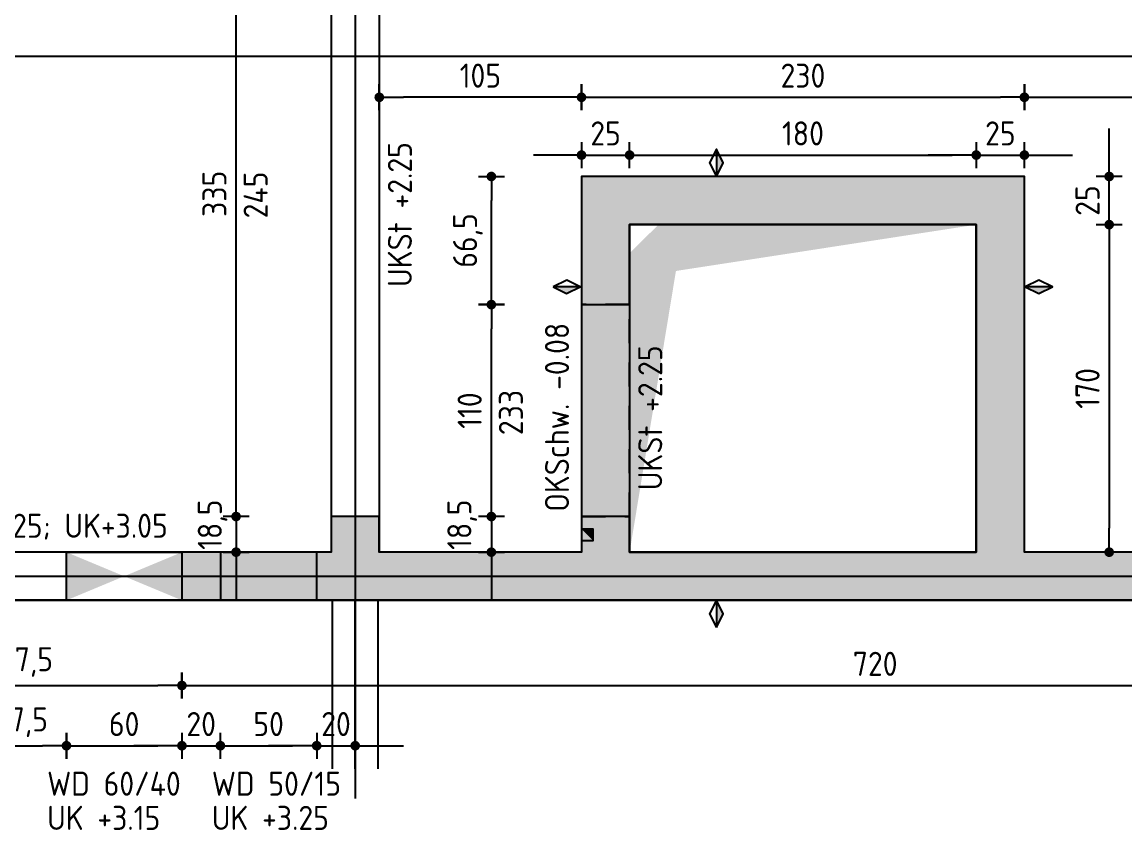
# Model space of a CAD drawing. Extents: x 399 to 532, y -4 to 185.
# Drawn here: x 441.66 to 447.39, y 164.14 to 168.33 of the extents above; entities that cross this region are included whole.
import ezdxf

# ---------------------------------------------------------------- set-up
doc = ezdxf.new("R2010")
doc.units = 0
doc.header["$LTSCALE"] = 0.5
doc.header["$MEASUREMENT"] = 0
doc.header["$PDMODE"] = 2
doc.linetypes.add('AUSGEZOGEN', pattern=[1000.01, 1000, 0.01])
doc.linetypes.add('HIDDEN', pattern=[0.375, 0.25, -0.125])
doc.layers.get('0').update_dxf_attribs({"linetype": 'CONTINUOUS'})
doc.layers.get('Defpoints').update_dxf_attribs({"linetype": 'CONTINUOUS'})
for name, color, linetype in [('0_H05', 11, 'CONTINUOUS'), ('0_H10', 13, 'CONTINUOUS'), ('ACHSEN', 7, 'CONTINUOUS'), ('BETON', 7, 'CONTINUOUS'), ('Brüstung', 7, 'CONTINUOUS'), ('Decke', 7, 'CONTINUOUS'), ('Decke Lignatur', 21, 'CONTINUOUS'), ('DRUEBER', 7, 'CONTINUOUS'), ('HOLZ-ANS', 21, 'CONTINUOUS'), ('MASSE', 7, 'CONTINUOUS'), ('SCHATTEN', 253, 'CONTINUOUS'), ('Sichtbeton', 7, 'CONTINUOUS'), ('Sturz', 7, 'CONTINUOUS'), ('TEXT', 7, 'CONTINUOUS'), ('UZ', 7, 'CONTINUOUS'), ('WD', 7, 'CONTINUOUS')]:
    doc.layers.add(name, color=color, linetype=linetype)
doc.styles.add('TXT', font='isocp.shx')
doc.dimstyles.new('DOT_I', dxfattribs={"dimscale": 0.5, "dimtxt": 0.25, "dimasz": 0.25, "dimexe": 0.1, "dimexo": 0.3, "dimgap": 0.1, "dimtad": 1, "dimdec": 3, "dimzin": 3, "dimtxsty": 'TXT', "dimblk": 'DOT', "dimblk1": 'DOT', "dimblk2": 'DOT', "dimsah": 1, "dimcen": 0.1, "dimse1": 1, "dimse2": 1, "dimazin": 0, "dimtfac": 1, "dimtdec": 4, "dimtix": 1, "dimtmove": 2, "dimatfit": 3, "dimldrblk": 'DOT', "dimfxl": 0.7, "dimfxlon": 1, "dimtvp": 1, "dimtolj": 1, "dimtzin": 0, "dimarcsym": 0})

# ---------------------------------------------------------------- blocks, each defined once
blk = doc.blocks.new('Beton 1.OG')
at = {"color": 0, "linetype": 'ByBlock', "flags": 128}
blk.add_lwpolyline([(25.91, 6.17), (25.91, 0.25), (23.335, 0.25), (23.335, 2.2), (21.035, 2.2), (21.035, 1.535), (21.285, 1.535), (21.285, 1.95), (23.085, 1.95), (23.085, 0.25), (21.285, 0.25), (21.285, 0.435), (21.035, 0.435), (21.035, 0.25), (19.985, 0.25), (19.985, 0.435), (19.735, 0.435), (19.735, 0.25), (18.96, 0.25), (18.96, 0), (26.16, 0), (26.16, 6.17)], close=True, dxfattribs=at)
blk = doc.blocks.new('Beton 1.OG Brüstung')
at = {"color": 0, "linetype": 'ByBlock'}
blk.add_lwpolyline([(-2.3899, 5.135), (-2.3899, 4.885), (-1.2899, 4.885), (-1.2899, 5.135)], close=True, dxfattribs=at)
blk = doc.blocks.new('DOT')
at = {"layer": 'MASSE', "color": 7, "linetype": 'Continuous'}
for p, q in [((0, 0.54), (0, -0.54)), ((0, 0), (-1, 0))]:
    blk.add_line(p, q, dxfattribs=at)
at = {"layer": 'MASSE', "color": 7, "linetype": 'Continuous', "const_width": 0.2}
blk.add_lwpolyline([(-0.1, 0, 1), (0.1, 0, 1)], format="xyb", close=True, dxfattribs=at)
blk = doc.blocks.new('*D514')
at = {"layer": 'Defpoints', "color": 0, "linetype": 'AUSGEZOGEN', "transparency": 16777216}
for p in [(443.516, 167.9428), (443.516, 167.9428), (444.566, 167.9428)]:
    blk.add_point(p, dxfattribs=at)
at = {"layer": 'MASSE', "color": 0, "linetype": 'AUSGEZOGEN', "lineweight": -2, "transparency": 16777216}
blk.add_line((444.441, 167.9428), (443.641, 167.9428), dxfattribs=at)
at = {"layer": 'MASSE', "color": 0, "linetype": 'AUSGEZOGEN', "lineweight": -2, "transparency": 16777216, "xscale": 0.125, "yscale": 0.125, "zscale": 0.125, "rotation": 180}
blk.add_blockref('DOT', (443.516, 167.9428), dxfattribs=at)
at = {"layer": 'MASSE', "color": 0, "linetype": 'AUSGEZOGEN', "lineweight": -2, "transparency": 16777216, "xscale": 0.125, "yscale": 0.125, "zscale": 0.125}
blk.add_blockref('DOT', (444.566, 167.9428), dxfattribs=at)
at = {"layer": 'MASSE', "color": 0, "linetype": 'AUSGEZOGEN', "transparency": 16777216, "insert": (444.041, 168.0553), "char_height": 0.125, "attachment_point": 5, "style": 'TXT'}
blk.add_mtext('\\A1;105', dxfattribs=at)
blk = doc.blocks.new('*D515')
at = {"layer": 'Defpoints', "color": 0, "linetype": 'AUSGEZOGEN', "transparency": 16777216}
for p in [(444.566, 167.9428), (446.866, 167.9428), (446.866, 167.9428)]:
    blk.add_point(p, dxfattribs=at)
at = {"layer": 'MASSE', "color": 0, "linetype": 'AUSGEZOGEN', "lineweight": -2, "transparency": 16777216}
blk.add_line((444.691, 167.9428), (446.741, 167.9428), dxfattribs=at)
at = {"layer": 'MASSE', "color": 0, "linetype": 'AUSGEZOGEN', "lineweight": -2, "transparency": 16777216, "xscale": 0.125, "yscale": 0.125, "zscale": 0.125, "rotation": 180}
blk.add_blockref('DOT', (444.566, 167.9428), dxfattribs=at)
at = {"layer": 'MASSE', "color": 0, "linetype": 'AUSGEZOGEN', "lineweight": -2, "transparency": 16777216, "xscale": 0.125, "yscale": 0.125, "zscale": 0.125}
blk.add_blockref('DOT', (446.866, 167.9428), dxfattribs=at)
at = {"layer": 'MASSE', "color": 0, "linetype": 'AUSGEZOGEN', "transparency": 16777216, "insert": (445.716, 168.0553), "char_height": 0.125, "attachment_point": 5, "style": 'TXT'}
blk.add_mtext('\\A1;230', dxfattribs=at)
blk = doc.blocks.new('*D516')
at = {"layer": 'Defpoints', "color": 0, "linetype": 'AUSGEZOGEN', "transparency": 16777216}
for p in [(446.866, 167.9428), (449.441, 167.9428), (449.441, 167.9428)]:
    blk.add_point(p, dxfattribs=at)
at = {"layer": 'MASSE', "color": 0, "linetype": 'AUSGEZOGEN', "lineweight": -2, "transparency": 16777216}
blk.add_line((446.991, 167.9428), (449.316, 167.9428), dxfattribs=at)
at = {"layer": 'MASSE', "color": 0, "linetype": 'AUSGEZOGEN', "lineweight": -2, "transparency": 16777216, "xscale": 0.125, "yscale": 0.125, "zscale": 0.125, "rotation": 180}
blk.add_blockref('DOT', (446.866, 167.9428), dxfattribs=at)
at = {"layer": 'MASSE', "color": 0, "linetype": 'AUSGEZOGEN', "lineweight": -2, "transparency": 16777216, "xscale": 0.125, "yscale": 0.125, "zscale": 0.125}
blk.add_blockref('DOT', (449.441, 167.9428), dxfattribs=at)
at = {"layer": 'MASSE', "color": 0, "linetype": 'AUSGEZOGEN', "transparency": 16777216, "insert": (448.1535, 168.0647), "char_height": 0.125, "attachment_point": 5, "style": 'TXT'}
blk.add_mtext('\\A1;257,5', dxfattribs=at)
blk = doc.blocks.new('*D517')
at = {"layer": 'Defpoints', "color": 0, "linetype": 'AUSGEZOGEN', "transparency": 16777216}
for p in [(444.566, 167.6428), (444.816, 167.6428), (444.816, 167.6428)]:
    blk.add_point(p, dxfattribs=at)
at = {"layer": 'MASSE', "color": 0, "linetype": 'AUSGEZOGEN', "lineweight": -2, "transparency": 16777216}
for p, q in [((444.441, 167.6428), (444.316, 167.6428)), ((444.566, 167.6428), (444.816, 167.6428)), ((444.941, 167.6428), (445.066, 167.6428))]:
    blk.add_line(p, q, dxfattribs=at)
at = {"layer": 'MASSE', "color": 0, "linetype": 'AUSGEZOGEN', "lineweight": -2, "transparency": 16777216, "xscale": 0.125, "yscale": 0.125, "zscale": 0.125}
blk.add_blockref('DOT', (444.566, 167.6428), dxfattribs=at)
at = {"layer": 'MASSE', "color": 0, "linetype": 'AUSGEZOGEN', "lineweight": -2, "transparency": 16777216, "xscale": 0.125, "yscale": 0.125, "zscale": 0.125, "rotation": 180}
blk.add_blockref('DOT', (444.816, 167.6428), dxfattribs=at)
at = {"layer": 'MASSE', "color": 0, "linetype": 'AUSGEZOGEN', "transparency": 16777216, "insert": (444.691, 167.7553), "char_height": 0.125, "attachment_point": 5, "style": 'TXT'}
blk.add_mtext('\\A1;25', dxfattribs=at)
blk = doc.blocks.new('*D518')
at = {"layer": 'Defpoints', "color": 0, "linetype": 'AUSGEZOGEN', "transparency": 16777216}
for p in [(444.816, 167.6428), (446.616, 167.6428), (446.616, 167.6428)]:
    blk.add_point(p, dxfattribs=at)
at = {"layer": 'MASSE', "color": 0, "linetype": 'AUSGEZOGEN', "lineweight": -2, "transparency": 16777216}
blk.add_line((444.941, 167.6428), (446.491, 167.6428), dxfattribs=at)
at = {"layer": 'MASSE', "color": 0, "linetype": 'AUSGEZOGEN', "lineweight": -2, "transparency": 16777216, "xscale": 0.125, "yscale": 0.125, "zscale": 0.125, "rotation": 180}
blk.add_blockref('DOT', (444.816, 167.6428), dxfattribs=at)
at = {"layer": 'MASSE', "color": 0, "linetype": 'AUSGEZOGEN', "lineweight": -2, "transparency": 16777216, "xscale": 0.125, "yscale": 0.125, "zscale": 0.125}
blk.add_blockref('DOT', (446.616, 167.6428), dxfattribs=at)
at = {"layer": 'MASSE', "color": 0, "linetype": 'AUSGEZOGEN', "transparency": 16777216, "insert": (445.716, 167.7553), "char_height": 0.125, "attachment_point": 5, "style": 'TXT'}
blk.add_mtext('\\A1;180', dxfattribs=at)
blk = doc.blocks.new('*D519')
at = {"layer": 'Defpoints', "color": 0, "linetype": 'AUSGEZOGEN', "transparency": 16777216}
for p in [(446.616, 167.6428), (446.866, 167.6428), (446.866, 167.6428)]:
    blk.add_point(p, dxfattribs=at)
at = {"layer": 'MASSE', "color": 0, "linetype": 'AUSGEZOGEN', "lineweight": -2, "transparency": 16777216}
for p, q in [((446.491, 167.6428), (446.366, 167.6428)), ((446.616, 167.6428), (446.866, 167.6428)), ((446.991, 167.6428), (447.116, 167.6428))]:
    blk.add_line(p, q, dxfattribs=at)
at = {"layer": 'MASSE', "color": 0, "linetype": 'AUSGEZOGEN', "lineweight": -2, "transparency": 16777216, "xscale": 0.125, "yscale": 0.125, "zscale": 0.125}
blk.add_blockref('DOT', (446.616, 167.6428), dxfattribs=at)
at = {"layer": 'MASSE', "color": 0, "linetype": 'AUSGEZOGEN', "lineweight": -2, "transparency": 16777216, "xscale": 0.125, "yscale": 0.125, "zscale": 0.125, "rotation": 180}
blk.add_blockref('DOT', (446.866, 167.6428), dxfattribs=at)
at = {"layer": 'MASSE', "color": 0, "linetype": 'AUSGEZOGEN', "transparency": 16777216, "insert": (446.741, 167.7553), "char_height": 0.125, "attachment_point": 5, "style": 'TXT'}
blk.add_mtext('\\A1;25', dxfattribs=at)
blk = doc.blocks.new('*D522')
at = {"layer": 'Defpoints', "color": 0, "linetype": 'AUSGEZOGEN', "transparency": 16777216}
for p in [(447.3063, 167.2817), (447.3063, 165.5817), (447.3063, 165.5817)]:
    blk.add_point(p, dxfattribs=at)
at = {"layer": 'MASSE', "color": 0, "linetype": 'AUSGEZOGEN', "lineweight": -2, "transparency": 16777216}
blk.add_line((447.3063, 167.1567), (447.3063, 165.7067), dxfattribs=at)
at = {"layer": 'MASSE', "color": 0, "linetype": 'AUSGEZOGEN', "lineweight": -2, "transparency": 16777216, "xscale": 0.125, "yscale": 0.125, "zscale": 0.125}
for p, rotation in [((447.3063, 167.2817), 90), ((447.3063, 165.5817), 270)]:
    blk.add_blockref('DOT', p, dxfattribs=dict(at, rotation=rotation))
at = {"layer": 'MASSE', "color": 0, "linetype": 'AUSGEZOGEN', "transparency": 16777216, "insert": (447.1938, 166.4317), "char_height": 0.125, "attachment_point": 5, "rotation": 90, "style": 'TXT'}
blk.add_mtext('\\A1;170', dxfattribs=at)
blk = doc.blocks.new('*D523')
at = {"layer": 'Defpoints', "color": 0, "linetype": 'AUSGEZOGEN', "transparency": 16777216}
for p in [(447.3063, 167.5317), (447.3063, 167.5317), (447.3063, 167.2817)]:
    blk.add_point(p, dxfattribs=at)
at = {"layer": 'MASSE', "color": 0, "linetype": 'AUSGEZOGEN', "lineweight": -2, "transparency": 16777216}
for p, q in [((447.3063, 167.6567), (447.3063, 167.7817)), ((447.3063, 167.2817), (447.3063, 167.5317)), ((447.3063, 167.1567), (447.3063, 167.0317))]:
    blk.add_line(p, q, dxfattribs=at)
at = {"layer": 'MASSE', "color": 0, "linetype": 'AUSGEZOGEN', "lineweight": -2, "transparency": 16777216, "xscale": 0.125, "yscale": 0.125, "zscale": 0.125}
for p, rotation in [((447.3063, 167.5317), 270), ((447.3063, 167.2817), 90)]:
    blk.add_blockref('DOT', p, dxfattribs=dict(at, rotation=rotation))
at = {"layer": 'MASSE', "color": 0, "linetype": 'AUSGEZOGEN', "transparency": 16777216, "insert": (447.1938, 167.4067), "char_height": 0.125, "attachment_point": 5, "rotation": 90, "style": 'TXT'}
blk.add_mtext('\\A1;25', dxfattribs=at)
blk = doc.blocks.new('*D524')
at = {"layer": 'Defpoints', "color": 0, "linetype": 'AUSGEZOGEN', "transparency": 16777216}
for p in [(444.0979, 165.7667), (444.0979, 165.5817), (444.0979, 165.5817)]:
    blk.add_point(p, dxfattribs=at)
at = {"layer": 'MASSE', "color": 0, "linetype": 'AUSGEZOGEN', "lineweight": -2, "transparency": 16777216}
for p, q in [((444.0979, 165.8917), (444.0979, 166.0167)), ((444.0979, 165.7667), (444.0979, 165.5817)), ((444.0979, 165.4567), (444.0979, 165.3317))]:
    blk.add_line(p, q, dxfattribs=at)
at = {"layer": 'MASSE', "color": 0, "linetype": 'AUSGEZOGEN', "lineweight": -2, "transparency": 16777216, "xscale": 0.125, "yscale": 0.125, "zscale": 0.125}
for p, rotation in [((444.0979, 165.7667), 270), ((444.0979, 165.5817), 90)]:
    blk.add_blockref('DOT', p, dxfattribs=dict(at, rotation=rotation))
at = {"layer": 'MASSE', "color": 0, "linetype": 'AUSGEZOGEN', "transparency": 16777216, "insert": (443.9464, 165.724), "char_height": 0.125, "attachment_point": 5, "rotation": 90, "style": 'TXT'}
blk.add_mtext('\\A1;18,5', dxfattribs=at)
blk = doc.blocks.new('*D525')
at = {"layer": 'Defpoints', "color": 0, "linetype": 'AUSGEZOGEN', "transparency": 16777216}
for p in [(444.0979, 166.8667), (444.0979, 166.8667), (444.0979, 165.7667)]:
    blk.add_point(p, dxfattribs=at)
at = {"layer": 'MASSE', "color": 0, "linetype": 'AUSGEZOGEN', "lineweight": -2, "transparency": 16777216}
blk.add_line((444.0979, 165.8917), (444.0979, 166.7417), dxfattribs=at)
at = {"layer": 'MASSE', "color": 0, "linetype": 'AUSGEZOGEN', "lineweight": -2, "transparency": 16777216, "xscale": 0.125, "yscale": 0.125, "zscale": 0.125}
for p, rotation in [((444.0979, 166.8667), 90), ((444.0979, 165.7667), 270)]:
    blk.add_blockref('DOT', p, dxfattribs=dict(at, rotation=rotation))
at = {"layer": 'MASSE', "color": 0, "linetype": 'AUSGEZOGEN', "transparency": 16777216, "insert": (443.9854, 166.3167), "char_height": 0.125, "attachment_point": 5, "rotation": 90, "style": 'TXT'}
blk.add_mtext('\\A1;110', dxfattribs=at)
blk = doc.blocks.new('*D526')
at = {"layer": 'Defpoints', "color": 0, "linetype": 'AUSGEZOGEN', "transparency": 16777216}
for p in [(444.0979, 167.5317), (444.0979, 167.5317), (444.0979, 166.8667)]:
    blk.add_point(p, dxfattribs=at)
at = {"layer": 'MASSE', "color": 0, "linetype": 'AUSGEZOGEN', "lineweight": -2, "transparency": 16777216}
blk.add_line((444.0979, 166.9917), (444.0979, 167.4067), dxfattribs=at)
at = {"layer": 'MASSE', "color": 0, "linetype": 'AUSGEZOGEN', "lineweight": -2, "transparency": 16777216, "xscale": 0.125, "yscale": 0.125, "zscale": 0.125}
for p, rotation in [((444.0979, 167.5317), 90), ((444.0979, 166.8667), 270)]:
    blk.add_blockref('DOT', p, dxfattribs=dict(at, rotation=rotation))
at = {"layer": 'MASSE', "color": 0, "linetype": 'AUSGEZOGEN', "transparency": 16777216, "insert": (443.976, 167.1992), "char_height": 0.125, "attachment_point": 5, "rotation": 90, "style": 'TXT'}
blk.add_mtext('\\A1;66,5', dxfattribs=at)
blk = doc.blocks.new('*D453')
at = {"layer": 'Defpoints', "color": 0, "linetype": 'AUSGEZOGEN', "transparency": 16777216}
for p in [(440.816, 164.8896), (442.491, 164.8896), (442.491, 164.8896)]:
    blk.add_point(p, dxfattribs=at)
at = {"layer": 'MASSE', "color": 0, "linetype": 'AUSGEZOGEN', "lineweight": -2, "transparency": 16777216}
blk.add_line((440.941, 164.8896), (442.366, 164.8896), dxfattribs=at)
at = {"layer": 'MASSE', "color": 0, "linetype": 'AUSGEZOGEN', "lineweight": -2, "transparency": 16777216, "xscale": 0.125, "yscale": 0.125, "zscale": 0.125, "rotation": 180}
blk.add_blockref('DOT', (440.816, 164.8896), dxfattribs=at)
at = {"layer": 'MASSE', "color": 0, "linetype": 'AUSGEZOGEN', "lineweight": -2, "transparency": 16777216, "xscale": 0.125, "yscale": 0.125, "zscale": 0.125}
blk.add_blockref('DOT', (442.491, 164.8896), dxfattribs=at)
at = {"layer": 'MASSE', "color": 0, "linetype": 'AUSGEZOGEN', "transparency": 16777216, "insert": (441.6535, 165.0115), "char_height": 0.125, "attachment_point": 5, "style": 'TXT'}
blk.add_mtext('\\A1;167,5', dxfattribs=at)
blk = doc.blocks.new('*D454')
at = {"layer": 'Defpoints', "color": 0, "linetype": 'AUSGEZOGEN', "transparency": 16777216}
for p in [(442.491, 164.8896), (449.691, 164.8896), (449.691, 164.8896)]:
    blk.add_point(p, dxfattribs=at)
at = {"layer": 'MASSE', "color": 0, "linetype": 'AUSGEZOGEN', "lineweight": -2, "transparency": 16777216}
blk.add_line((442.616, 164.8896), (449.566, 164.8896), dxfattribs=at)
at = {"layer": 'MASSE', "color": 0, "linetype": 'AUSGEZOGEN', "lineweight": -2, "transparency": 16777216, "xscale": 0.125, "yscale": 0.125, "zscale": 0.125, "rotation": 180}
blk.add_blockref('DOT', (442.491, 164.8896), dxfattribs=at)
at = {"layer": 'MASSE', "color": 0, "linetype": 'AUSGEZOGEN', "lineweight": -2, "transparency": 16777216, "xscale": 0.125, "yscale": 0.125, "zscale": 0.125}
blk.add_blockref('DOT', (449.691, 164.8896), dxfattribs=at)
at = {"layer": 'MASSE', "color": 0, "linetype": 'AUSGEZOGEN', "transparency": 16777216, "insert": (446.091, 165.0021), "char_height": 0.125, "attachment_point": 5, "style": 'TXT'}
blk.add_mtext('\\A1;720', dxfattribs=at)
blk = doc.blocks.new('Beton EG')
at = {"color": 0, "linetype": 'ByBlock', "flags": 128}
blk.add_lwpolyline([(25.91, 6.17), (25.91, 0.25), (23.335, 0.25), (23.335, 2.2), (21.035, 2.2), (21.035, 1.535), (21.285, 1.535), (21.285, 1.95), (23.085, 1.95), (23.085, 0.25), (21.285, 0.25), (21.285, 0.435), (21.035, 0.435), (21.035, 0.25), (19.985, 0.25), (19.985, 0.435), (19.735, 0.435), (19.735, 0.25), (18.96, 0.25), (18.96, 0), (26.16, 0), (26.16, 6.17)], close=True, dxfattribs=at)
blk = doc.blocks.new('WD00')
at = {"color": 0, "linetype": 'ByBlock'}
for points in [[(20.975, -16.015), (21.035, -16.015), (21.035, -15.955), (20.975, -15.955)], [(18.9, -16.325), (18.3004, -16.325), (18.3004, -16.075), (18.9, -16.075)], [(19.1, -16.325), (19.6, -16.325), (19.6, -16.075), (19.1, -16.075)]]:
    blk.add_lwpolyline(points, close=True, dxfattribs=at)
at = {"layer": 'WD', "color": 1, "linetype": 'ByBlock'}
for points in [[(20.975, -15.955), (21.035, -16.015), (21.035, -15.955)], [(18.3004, -16.325), (18.3004, -16.075), (18.9, -16.075), (18.9, -16.325)], [(19.1, -16.325), (19.1, -16.075), (19.6, -16.075), (19.6, -16.325)]]:
    blk.add_solid(points, dxfattribs=at)
blk = doc.blocks.new('*D622')
at = {"layer": 'Defpoints', "color": 0, "linetype": 'AUSGEZOGEN', "transparency": 16777216}
for p in [(441.416, 164.577), (441.8914, 164.577), (441.8914, 164.577)]:
    blk.add_point(p, dxfattribs=at)
at = {"layer": 'MASSE', "color": 0, "linetype": 'AUSGEZOGEN', "lineweight": -2, "transparency": 16777216}
blk.add_line((441.541, 164.577), (441.7664, 164.577), dxfattribs=at)
at = {"layer": 'MASSE', "color": 0, "linetype": 'AUSGEZOGEN', "lineweight": -2, "transparency": 16777216, "xscale": 0.125, "yscale": 0.125, "zscale": 0.125, "rotation": 180}
blk.add_blockref('DOT', (441.416, 164.577), dxfattribs=at)
at = {"layer": 'MASSE', "color": 0, "linetype": 'AUSGEZOGEN', "lineweight": -2, "transparency": 16777216, "xscale": 0.125, "yscale": 0.125, "zscale": 0.125}
blk.add_blockref('DOT', (441.8914, 164.577), dxfattribs=at)
at = {"layer": 'MASSE', "color": 0, "linetype": 'AUSGEZOGEN', "transparency": 16777216, "insert": (441.6537, 164.6989), "char_height": 0.125, "attachment_point": 5, "style": 'TXT'}
blk.add_mtext('\\A1;47,5', dxfattribs=at)
blk = doc.blocks.new('*D623')
at = {"layer": 'Defpoints', "color": 0, "linetype": 'AUSGEZOGEN', "transparency": 16777216}
for p in [(441.8914, 164.577), (442.491, 164.577), (442.491, 164.577)]:
    blk.add_point(p, dxfattribs=at)
at = {"layer": 'MASSE', "color": 0, "linetype": 'AUSGEZOGEN', "lineweight": -2, "transparency": 16777216}
blk.add_line((442.0164, 164.577), (442.366, 164.577), dxfattribs=at)
at = {"layer": 'MASSE', "color": 0, "linetype": 'AUSGEZOGEN', "lineweight": -2, "transparency": 16777216, "xscale": 0.125, "yscale": 0.125, "zscale": 0.125, "rotation": 180}
blk.add_blockref('DOT', (441.8914, 164.577), dxfattribs=at)
at = {"layer": 'MASSE', "color": 0, "linetype": 'AUSGEZOGEN', "lineweight": -2, "transparency": 16777216, "xscale": 0.125, "yscale": 0.125, "zscale": 0.125}
blk.add_blockref('DOT', (442.491, 164.577), dxfattribs=at)
at = {"layer": 'MASSE', "color": 0, "linetype": 'AUSGEZOGEN', "transparency": 16777216, "insert": (442.1912, 164.6895), "char_height": 0.125, "attachment_point": 5, "style": 'TXT'}
blk.add_mtext('\\A1;60', dxfattribs=at)
blk = doc.blocks.new('*D624')
at = {"layer": 'Defpoints', "color": 0, "linetype": 'AUSGEZOGEN', "transparency": 16777216}
for p in [(442.491, 164.577), (442.691, 164.577), (442.691, 164.577)]:
    blk.add_point(p, dxfattribs=at)
at = {"layer": 'MASSE', "color": 0, "linetype": 'AUSGEZOGEN', "lineweight": -2, "transparency": 16777216}
for p, q in [((442.366, 164.577), (442.241, 164.577)), ((442.491, 164.577), (442.691, 164.577)), ((442.816, 164.577), (442.941, 164.577))]:
    blk.add_line(p, q, dxfattribs=at)
at = {"layer": 'MASSE', "color": 0, "linetype": 'AUSGEZOGEN', "lineweight": -2, "transparency": 16777216, "xscale": 0.125, "yscale": 0.125, "zscale": 0.125}
blk.add_blockref('DOT', (442.491, 164.577), dxfattribs=at)
at = {"layer": 'MASSE', "color": 0, "linetype": 'AUSGEZOGEN', "lineweight": -2, "transparency": 16777216, "xscale": 0.125, "yscale": 0.125, "zscale": 0.125, "rotation": 180}
blk.add_blockref('DOT', (442.691, 164.577), dxfattribs=at)
at = {"layer": 'MASSE', "color": 0, "linetype": 'AUSGEZOGEN', "transparency": 16777216, "insert": (442.591, 164.6895), "char_height": 0.125, "attachment_point": 5, "style": 'TXT'}
blk.add_mtext('\\A1;20', dxfattribs=at)
blk = doc.blocks.new('*D625')
at = {"layer": 'Defpoints', "color": 0, "linetype": 'AUSGEZOGEN', "transparency": 16777216}
for p in [(442.691, 164.577), (443.191, 164.577), (443.191, 164.577)]:
    blk.add_point(p, dxfattribs=at)
at = {"layer": 'MASSE', "color": 0, "linetype": 'AUSGEZOGEN', "lineweight": -2, "transparency": 16777216}
blk.add_line((442.816, 164.577), (443.066, 164.577), dxfattribs=at)
at = {"layer": 'MASSE', "color": 0, "linetype": 'AUSGEZOGEN', "lineweight": -2, "transparency": 16777216, "xscale": 0.125, "yscale": 0.125, "zscale": 0.125, "rotation": 180}
blk.add_blockref('DOT', (442.691, 164.577), dxfattribs=at)
at = {"layer": 'MASSE', "color": 0, "linetype": 'AUSGEZOGEN', "lineweight": -2, "transparency": 16777216, "xscale": 0.125, "yscale": 0.125, "zscale": 0.125}
blk.add_blockref('DOT', (443.191, 164.577), dxfattribs=at)
at = {"layer": 'MASSE', "color": 0, "linetype": 'AUSGEZOGEN', "transparency": 16777216, "insert": (442.941, 164.6895), "char_height": 0.125, "attachment_point": 5, "style": 'TXT'}
blk.add_mtext('\\A1;50', dxfattribs=at)
blk = doc.blocks.new('*D626')
at = {"layer": 'Defpoints', "color": 0, "linetype": 'AUSGEZOGEN', "transparency": 16777216}
for p in [(443.191, 164.577), (443.391, 164.577), (443.391, 164.577)]:
    blk.add_point(p, dxfattribs=at)
at = {"layer": 'MASSE', "color": 0, "linetype": 'AUSGEZOGEN', "lineweight": -2, "transparency": 16777216}
for p, q in [((443.066, 164.577), (442.941, 164.577)), ((443.191, 164.577), (443.391, 164.577)), ((443.516, 164.577), (443.641, 164.577))]:
    blk.add_line(p, q, dxfattribs=at)
at = {"layer": 'MASSE', "color": 0, "linetype": 'AUSGEZOGEN', "lineweight": -2, "transparency": 16777216, "xscale": 0.125, "yscale": 0.125, "zscale": 0.125}
blk.add_blockref('DOT', (443.191, 164.577), dxfattribs=at)
at = {"layer": 'MASSE', "color": 0, "linetype": 'AUSGEZOGEN', "lineweight": -2, "transparency": 16777216, "xscale": 0.125, "yscale": 0.125, "zscale": 0.125, "rotation": 180}
blk.add_blockref('DOT', (443.391, 164.577), dxfattribs=at)
at = {"layer": 'MASSE', "color": 0, "linetype": 'AUSGEZOGEN', "transparency": 16777216, "insert": (443.291, 164.6895), "char_height": 0.125, "attachment_point": 5, "style": 'TXT'}
blk.add_mtext('\\A1;20', dxfattribs=at)
blk = doc.blocks.new('*D737')
at = {"layer": 'Defpoints', "color": 0, "linetype": 'AUSGEZOGEN', "transparency": 16777216}
for p in [(442.7724, 169.1167), (442.7724, 169.1167), (442.7724, 165.7667)]:
    blk.add_point(p, dxfattribs=at)
at = {"layer": 'MASSE', "color": 0, "linetype": 'AUSGEZOGEN', "lineweight": -2, "transparency": 16777216}
blk.add_line((442.7724, 165.8917), (442.7724, 168.9917), dxfattribs=at)
at = {"layer": 'MASSE', "color": 0, "linetype": 'AUSGEZOGEN', "lineweight": -2, "transparency": 16777216, "xscale": 0.125, "yscale": 0.125, "zscale": 0.125}
for p, rotation in [((442.7724, 169.1167), 90), ((442.7724, 165.7667), 270)]:
    blk.add_blockref('DOT', p, dxfattribs=dict(at, rotation=rotation))
at = {"layer": 'MASSE', "color": 0, "linetype": 'AUSGEZOGEN', "transparency": 16777216, "insert": (442.6599, 167.4417), "char_height": 0.125, "attachment_point": 5, "rotation": 90, "style": 'TXT'}
blk.add_mtext('\\A1;335', dxfattribs=at)
blk = doc.blocks.new('*D738')
at = {"layer": 'Defpoints', "color": 0, "linetype": 'AUSGEZOGEN', "transparency": 16777216}
for p in [(442.7724, 165.7667), (442.7724, 165.5817), (442.7724, 165.5817)]:
    blk.add_point(p, dxfattribs=at)
at = {"layer": 'MASSE', "color": 0, "linetype": 'AUSGEZOGEN', "lineweight": -2, "transparency": 16777216}
for p, q in [((442.7724, 165.8917), (442.7724, 166.0167)), ((442.7724, 165.7667), (442.7724, 165.5817)), ((442.7724, 165.4567), (442.7724, 165.3317))]:
    blk.add_line(p, q, dxfattribs=at)
at = {"layer": 'MASSE', "color": 0, "linetype": 'AUSGEZOGEN', "lineweight": -2, "transparency": 16777216, "xscale": 0.125, "yscale": 0.125, "zscale": 0.125}
for p, rotation in [((442.7724, 165.7667), 270), ((442.7724, 165.5817), 90)]:
    blk.add_blockref('DOT', p, dxfattribs=dict(at, rotation=rotation))
at = {"layer": 'MASSE', "color": 0, "linetype": 'AUSGEZOGEN', "transparency": 16777216, "insert": (442.6505, 165.724), "char_height": 0.125, "attachment_point": 5, "rotation": 90, "style": 'TXT'}
blk.add_mtext('\\A1;18,5', dxfattribs=at)
blk = doc.blocks.new('Achsen EG')
at = {"color": 0, "linetype": 'ByBlock', "lineweight": -2}
for p, q in [((19.8, 1.9945), (19.8, -17.3536)), ((-4.6233, -13.5), (28.2854, -13.5)), ((-4.6233, -16.2), (28.2854, -16.2))]:
    blk.add_line(p, q, dxfattribs=at)
blk = doc.blocks.new('SB')
at = {"color": 0, "linetype": 'ByBlock'}
blk.add_line((0, 0.1414), (0, 0), dxfattribs=at)
blk.add_lwpolyline([(0, 0), (0.035, 0.0707), (0, 0.1414), (-0.035, 0.071)], close=True, dxfattribs=at)
blk.add_solid([(0, 0), (0, 0.1414), (0.035, 0.0707)], dxfattribs=at)

msp = doc.modelspace()

# ---------------------------------------------------------------- hatches: boundary and pattern name
at = {"layer": '0_H05', "linetype": 'ByBlock'}
h = msp.add_hatch(color=256, dxfattribs=at)
h.paths.add_polyline_path([(449.691, 175.0117), (449.691, 176.0617), (449.441, 176.0617), (449.441, 175.0117)])
h.paths.add_polyline_path([(449.691, 171.5017), (449.691, 172.5517), (449.441, 172.5517), (449.441, 171.5017)])
h.paths.add_polyline_path([(444.566, 165.7667), (444.816, 165.7667), (444.816, 166.8667), (444.566, 166.8667)])
at = {"layer": '0_H10', "linetype": 'AUSGEZOGEN'}
h = msp.add_hatch(color=256, dxfattribs=at)
h.paths.add_polyline_path([(440.816, 179.0817), (432.466, 179.0817), (432.466, 178.8317), (440.816, 178.8317)])
h.paths.add_polyline_path([(449.691, 178.8317), (449.691, 179.0817), (449.351, 179.0817), (449.351, 178.8317)])
h.paths.add_polyline_path([(443.516, 177.5817), (443.516, 178.8317), (448.216, 178.8317), (448.216, 179.0817), (442.491, 179.0817), (442.491, 178.8317), (443.266, 178.8317), (443.266, 177.5817)])
h.paths.add_polyline_path([(449.441, 171.5017), (449.441, 165.5817), (446.866, 165.5817), (446.866, 167.5317), (444.566, 167.5317), (444.566, 166.8667), (444.816, 166.8667), (444.816, 167.2817), (446.616, 167.2817), (446.616, 165.5817), (444.816, 165.5817), (444.816, 165.7667), (444.566, 165.7667), (444.566, 165.5817), (443.516, 165.5817), (443.516, 165.7667), (443.266, 165.7667), (443.266, 165.5817), (442.491, 165.5817), (442.491, 165.3317), (449.691, 165.3317), (449.691, 171.5017)])
h.paths.add_polyline_path([(449.441, 175.0117), (449.441, 172.5517), (449.691, 172.5517), (449.691, 175.0117)])
h.paths.add_polyline_path([(449.691, 176.0617), (449.691, 176.3817), (443.516, 176.3817), (443.516, 176.4817), (443.266, 176.4817), (443.266, 176.0317), (443.516, 176.0317), (443.516, 176.1317), (449.441, 176.1317), (449.441, 176.0617)])
h.paths.add_polyline_path([(451.586, 168.0067), (451.836, 168.0067), (451.836, 176.4067), (451.586, 176.4067)])
h.paths.add_polyline_path([(443.516, 172.5017), (443.266, 172.5017), (443.266, 175.0217), (443.516, 175.0217)])
h.paths.add_polyline_path([(430.791, 179.0817), (423.531, 179.0817), (423.531, 178.8017), (419.931, 178.8017), (419.931, 178.5517), (423.531, 178.5517), (423.531, 175.0005), (423.831, 175.0005), (423.831, 178.8317), (430.791, 178.8317)])
h.paths.add_polyline_path([(430.791, 165.5817), (423.831, 165.5817), (423.831, 172.6767), (423.531, 172.6767), (423.531, 165.3317), (430.791, 165.3317)])
h.paths.add_polyline_path([(443.516, 169.1167), (443.266, 169.1167), (443.266, 171.4917), (443.516, 171.4917)], flags=17)
h.paths.add_polyline_path([(440.816, 165.5817), (432.466, 165.5817), (432.466, 165.3317), (440.816, 165.3317)])
h.paths.add_polyline_path([(425.266, 176.1317), (425.516, 176.1317), (425.516, 176.3817), (425.266, 176.3817)], flags=17)
h.paths.add_polyline_path([(429.766, 176.1317), (430.016, 176.1317), (430.016, 176.3817), (429.766, 176.3817)], flags=17)
h.paths.add_polyline_path([(440.566, 176.1317), (440.816, 176.1317), (440.816, 176.3817), (440.566, 176.3817)])
h.paths.add_polyline_path([(432.466, 176.1317), (432.716, 176.1317), (432.716, 176.3817), (432.466, 176.3817)])
h.paths.add_polyline_path([(425.266, 168.0317), (425.516, 168.0317), (425.516, 168.2817), (425.266, 168.2817)], flags=17)
h.paths.add_polyline_path([(429.766, 168.0317), (430.016, 168.0317), (430.016, 168.2817), (429.766, 168.2817)], flags=17)
h.paths.add_polyline_path([(440.566, 168.0317), (440.816, 168.0317), (440.816, 168.2817), (440.566, 168.2817)])
h.paths.add_polyline_path([(432.466, 168.0317), (432.716, 168.0317), (432.716, 168.2817), (432.466, 168.2817)])

# ---------------------------------------------------------------- linework, layer by layer
at = {"layer": 'Decke', "linetype": 'Continuous'}
msp.add_lwpolyline([(423.531, 165.3317), (449.691, 165.3317), (449.691, 181.7817), (423.531, 181.7817), (419.761, 181.7817), (419.761, 178.8717), (419.931, 178.8717), (419.931, 172.7067), (423.531, 172.7067), (423.531, 166.0567)], close=True, dxfattribs=at)
at = {"layer": 'Decke', "color": 7, "linetype": 'AUSGEZOGEN'}
msp.add_lwpolyline([(444.816, 165.5817), (446.616, 165.5817), (446.616, 167.2817), (444.816, 167.2817)], close=True, dxfattribs=at)
at = {"layer": 'Decke Lignatur'}
for points in [[(443.391, 164.4567), (443.391, 165.3317), (440.571, 165.3317), (440.571, 164.4567)], [(449.691, 164.4567), (449.691, 165.3317), (443.391, 165.3317), (443.391, 164.4567)]]:
    msp.add_lwpolyline(points, dxfattribs=at)
at = {"layer": 'HOLZ-ANS'}
msp.add_lwpolyline([(443.511, 164.4567), (443.511, 165.3317), (443.271, 165.3317), (443.271, 164.4567)], dxfattribs=at)
at = {"layer": 'SCHATTEN', "color": 15, "linetype": 'AUSGEZOGEN'}
msp.add_lwpolyline([(444.816, 165.5817, 0, 0.2772, 0), (444.9542, 167.2704, 0, 0, 0), (444.8265, 167.1446, 0.275, 0, 0), (446.616, 167.2817, 0, 0, 0)], format="xyseb", dxfattribs=at)
at = {"layer": 'Sturz', "linetype": 'Continuous'}
msp.add_line((444.566, 166.8667), (444.566, 165.7667), dxfattribs=at)
at = {"layer": 'UZ', "color": 7, "linetype": 'AUSGEZOGEN'}
for p, q in [((443.266, 169.1167), (443.266, 165.5817)), ((443.516, 169.1167), (443.516, 165.5817)), ((442.491, 165.5817), (440.816, 165.5817))]:
    msp.add_line(p, q, dxfattribs=at)

# ---------------------------------------------------------------- block references
at = {"layer": 'ACHSEN', "color": 140, "linetype": 'AUSGEZOGEN'}
msp.add_blockref('Achsen EG', (423.591, 181.6567), dxfattribs=at)
at = {"layer": 'BETON', "color": 6, "linetype": 'AUSGEZOGEN'}
msp.add_blockref('Beton EG', (423.531, 165.3317), dxfattribs=at)
at = {"layer": 'Brüstung', "color": 9, "linetype": 'HIDDEN', "rotation": 90}
msp.add_blockref('Beton 1.OG Brüstung', (449.701, 168.1566), dxfattribs=at)
at = {"layer": 'DRUEBER', "color": 7, "linetype": 'HIDDEN'}
msp.add_blockref('Beton 1.OG', (423.531, 165.3317), dxfattribs=at)
at = {"layer": 'Sichtbeton', "color": 7, "linetype": 'AUSGEZOGEN'}
for p in [(445.2664, 167.5317), (445.2664, 165.1903)]:
    msp.add_blockref('SB', p, dxfattribs=at)
at = {"layer": 'Sichtbeton', "color": 7, "linetype": 'AUSGEZOGEN', "rotation": 270}
for p in [(444.4182, 166.9593), (446.8703, 166.9593)]:
    msp.add_blockref('SB', p, dxfattribs=at)
at = {"layer": 'WD', "color": 7, "linetype": 'AUSGEZOGEN'}
msp.add_blockref('WD00', (423.591, 181.6567), dxfattribs=at)

# ---------------------------------------------------------------- texts
at = {"layer": 'TEXT', "color": 7, "linetype": 'AUSGEZOGEN', "style": 'TXT'}
for s, p in [('UKSt +2.25', (443.6854, 166.9587)), ('245', (442.9365, 167.3142)), ('OKSchw. -0.08', (444.5013, 165.7915)), ('UKSt +2.25', (444.9854, 165.9034)), ('233', (444.262, 166.1892))]:
    msp.add_text(s, height=0.125, rotation=90, dxfattribs=at).set_placement(p)
msp.add_text('UZ 25/62+25; UK+3.05', height=0.125, dxfattribs=at).set_placement((440.8782, 165.6564))
at = {"layer": 'WD', "color": 7, "linetype": 'AUSGEZOGEN', "style": 'TXT'}
for s, p in [('WD 60/40', (441.7911, 164.3174)), ('WD 50/15', (442.6463, 164.3174)), ('UK +3.15', (441.7911, 164.1399)), ('UK +3.25', (442.6463, 164.1399))]:
    msp.add_text(s, height=0.125, dxfattribs=at).set_placement(p)

# ---------------------------------------------------------------- dimensions: what is measured, and where the dimension line sits
at = {"layer": 'MASSE', "color": 7, "linetype": 'AUSGEZOGEN'}
for base, p1, p2, override, picture, middle in [((442.7724, 169.1167), (442.7724, 165.7667), (442.7724, 169.1167), {"dimdec": 0, "dimlfac": 100}, '*D737', (442.6599, 167.4417)), ((447.3063, 167.5317), (447.3063, 167.2817), (447.3063, 167.5317), {"dimdec": 0, "dimlfac": 100}, '*D523', (447.1938, 167.4067)), ((444.0979, 167.5317), (444.0979, 166.8667), (444.0979, 167.5317), {"dimdec": 1, "dimlfac": 100}, '*D526', (443.976, 167.1992)), ((447.3063, 165.5817), (447.3063, 167.2817), (447.3063, 165.5817), {"dimdec": 0, "dimlfac": 100}, '*D522', (447.1938, 166.4317)), ((444.0979, 166.8667), (444.0979, 165.7667), (444.0979, 166.8667), {"dimdec": 0, "dimlfac": 100}, '*D525', (443.9854, 166.3167))]:
    dim = msp.add_linear_dim(base=base, p1=p1, p2=p2, angle=90, dimstyle='DOT_I', override=override, dxfattribs=at)
    dim.commit()
    dim.dimension.update_dxf_attribs({"geometry": picture, "text_midpoint": middle})
for base, p1, p2, override, picture, middle in [((443.516, 167.9428), (444.566, 167.9428), (443.516, 167.9428), {"dimdec": 0, "dimlfac": 100}, '*D514', (444.041, 168.0553)), ((446.866, 167.9428), (444.566, 167.9428), (446.866, 167.9428), {"dimdec": 0, "dimlfac": 100}, '*D515', (445.716, 168.0553)), ((449.441, 167.9428), (446.866, 167.9428), (449.441, 167.9428), {"dimdec": 1, "dimlfac": 100}, '*D516', (448.1535, 168.0647)), ((444.816, 167.6428), (444.566, 167.6428), (444.816, 167.6428), {"dimdec": 0, "dimlfac": 100}, '*D517', (444.691, 167.7553)), ((446.616, 167.6428), (444.816, 167.6428), (446.616, 167.6428), {"dimdec": 0, "dimlfac": 100}, '*D518', (445.716, 167.7553)), ((446.866, 167.6428), (446.616, 167.6428), (446.866, 167.6428), {"dimdec": 0, "dimlfac": 100}, '*D519', (446.741, 167.7553)), ((442.491, 164.8896), (440.816, 164.8896), (442.491, 164.8896), {"dimdec": 1, "dimlfac": 100}, '*D453', (441.6535, 165.0115)), ((449.691, 164.8896), (442.491, 164.8896), (449.691, 164.8896), {"dimdec": 0, "dimlfac": 100}, '*D454', (446.091, 165.0021)), ((441.8914, 164.577), (441.416, 164.577), (441.8914, 164.577), {"dimdec": 1, "dimlfac": 100}, '*D622', (441.6537, 164.6989)), ((442.491, 164.577), (441.8914, 164.577), (442.491, 164.577), {"dimdec": 0, "dimlfac": 100}, '*D623', (442.1912, 164.6895)), ((442.691, 164.577), (442.491, 164.577), (442.691, 164.577), {"dimdec": 0, "dimlfac": 100}, '*D624', (442.591, 164.6895)), ((443.191, 164.577), (442.691, 164.577), (443.191, 164.577), {"dimdec": 0, "dimlfac": 100}, '*D625', (442.941, 164.6895)), ((443.391, 164.577), (443.191, 164.577), (443.391, 164.577), {"dimdec": 0, "dimlfac": 100}, '*D626', (443.291, 164.6895))]:
    dim = msp.add_linear_dim(base=base, p1=p1, p2=p2, dimstyle='DOT_I', override=override, dxfattribs=at)
    dim.commit()
    dim.dimension.update_dxf_attribs({"geometry": picture, "text_midpoint": middle})
for base, p1, p2, picture, middle in [((442.7724, 165.5817), (442.7724, 165.7667), (442.7724, 165.5817), '*D738', (442.6505, 165.724)), ((444.0979, 165.5817), (444.0979, 165.7667), (444.0979, 165.5817), '*D524', (443.9464, 165.724))]:
    dim = msp.add_linear_dim(base=base, p1=p1, p2=p2, angle=90, dimstyle='DOT_I', override={"dimdec": 1, "dimlfac": 100}, dxfattribs=at)
    dim.commit()
    dim.dimension.update_dxf_attribs({"geometry": picture, "text_midpoint": middle, "dimtype": 160})

doc.saveas('drawing.dxf')
